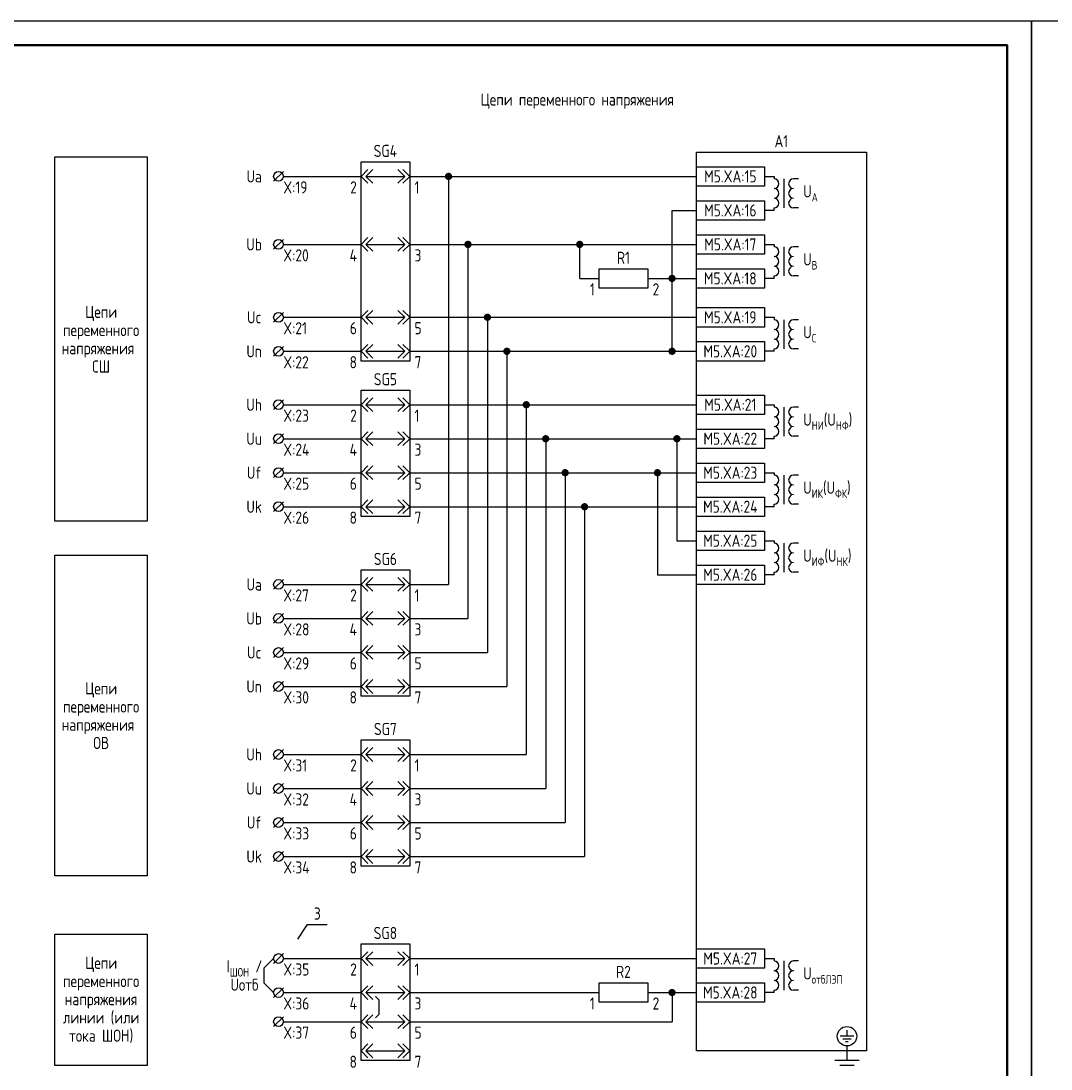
# Model space of a CAD drawing. Header units: millimetres. Extents: x -1036 to 2871, y -90 to 586.
# Drawn here: x 212 to 424, y 81.2 to 297 of the extents above; entities that cross this region are included whole.
import ezdxf

# ---------------------------------------------------------------- set-up
doc = ezdxf.new("R2010")
doc.units = ezdxf.units.MM
doc.styles.add('Gost_type_A', font='GOST_0.TTF')

# ---------------------------------------------------------------- blocks, each defined once
blk = doc.blocks.new('Формат_А3')
blk.add_lwpolyline([(-420, 297), (0, 297), (0, 0), (-420, 0)], close=True)
at = {"lineweight": 50}
blk.add_lwpolyline([(-400, 292), (-5, 292), (-5, 5), (-400, 5)], close=True, dxfattribs=at)
blk = doc.blocks.new('БИ_разъем')
for p, q in [((0, 0), (1.41, 1.41)), ((0, 0), (1.41, 1.41)), ((0, 0), (1.41, -1.41)), ((0, 0), (1.41, -1.41)), ((1, 0), (2.41, 1.41)), ((1, 0), (2.41, -1.41)), ((1, 0), (9, 0)), ((9, 0), (7.59, 1.41)), ((9, 0), (7.59, -1.41)), ((10, 0), (8.59, 1.41)), ((10, 0), (8.59, 1.41)), ((10, 0), (8.59, -1.41)), ((10, 0), (8.59, -1.41))]:
    blk.add_line(p, q)
blk = doc.blocks.new('POINT')
at = {"const_width": 0.75}
blk.add_lwpolyline([(-0.375, 0, 1), (0.375, 0, 1)], format="xyb", close=True, dxfattribs=at)
blk = doc.blocks.new('БИ_перемычка')
for p, q in [((2.97, -0.79), (3.67, -1.5)), ((3.67, -1.5), (3.67, -4.5)), ((2.97, -5.21), (3.67, -4.5))]:
    blk.add_line(p, q)

msp = doc.modelspace()

# ---------------------------------------------------------------- linework, layer by layer
for p, q in [((266, 266), (264, 264)), ((266, 265), (282, 265)), ((292, 265), (351, 265)), ((300, 265), (300, 181)), ((346, 229), (346, 258)), ((346, 258), (351, 258)), ((266, 252), (264, 250)), ((266, 251), (282, 251)), ((292, 251), (351, 251)), ((304, 251), (304, 174)), ((327, 244), (327, 251)), ((327, 244), (331, 244)), ((341, 244), (351, 244)), ((266, 237), (264, 235)), ((266, 236), (282, 236)), ((292, 236), (351, 236)), ((308, 236), (308, 167)), ((266, 230), (264, 228)), ((266, 229), (282, 229)), ((292, 229), (351, 229)), ((312, 229), (312, 160)), ((266, 219), (264, 217)), ((266, 218), (282, 218)), ((292, 218), (351, 218)), ((316, 218), (316, 146)), ((266, 212), (264, 210)), ((266, 211), (282, 211)), ((292, 211), (351, 211)), ((320, 211), (320, 139)), ((266, 205), (264, 203)), ((266, 204), (282, 204)), ((292, 204), (351, 204)), ((324, 204), (324, 132)), ((266, 198), (264, 196)), ((266, 197), (282, 197)), ((292, 197), (351, 197)), ((328, 197), (328, 125)), ((266, 182), (264, 180)), ((266, 181), (282, 181)), ((292, 181), (300, 181)), ((266, 175), (264, 173)), ((266, 174), (282, 174)), ((292, 174), (304, 174)), ((266, 168), (264, 166)), ((266, 167), (282, 167)), ((292, 167), (308, 167)), ((266, 161), (264, 159)), ((266, 160), (282, 160)), ((292, 160), (312, 160)), ((266, 147), (264, 145)), ((266, 146), (282, 146)), ((292, 146), (316, 146)), ((266, 140), (264, 138)), ((266, 139), (282, 139)), ((292, 139), (320, 139)), ((266, 133), (264, 131)), ((266, 132), (282, 132)), ((292, 132), (324, 132)), ((266, 126), (264, 124)), ((266, 125), (282, 125)), ((292, 125), (328, 125)), ((269, 108), (271, 111)), ((271, 111), (275, 111)), ((264, 104), (262, 102)), ((266, 105), (264, 103)), ((266, 104), (282, 104)), ((292, 104), (351, 104)), ((262, 102), (262, 99)), ((262, 99), (264, 97)), ((266, 98), (264, 96)), ((266, 97), (282, 97)), ((292, 97), (331, 97)), ((341, 97), (351, 97)), ((346, 97), (346, 91)), ((266, 92), (264, 90)), ((266, 91), (282, 91)), ((292, 91), (346, 91))]:
    msp.add_line(p, q)
at = {"ltscale": 4}
for p, q in [((365, 265), (367, 265)), ((367, 265), (367, 264.5)), ((367, 265), (367, 264.5)), ((369, 264.5), (369, 260.5)), ((372, 264.5), (371, 264.5)), ((369, 262.5), (369, 258.5)), ((367, 258), (365, 258)), ((367, 258), (367, 258.5)), ((372, 258.5), (371, 258.5)), ((365, 251), (367, 251)), ((367, 251), (367, 250.5)), ((367, 251), (367, 250.5)), ((369, 250.5), (369, 246.5)), ((372, 250.5), (371, 250.5)), ((369, 248.5), (369, 244.5)), ((367, 244), (365, 244)), ((367, 244), (367, 244.5)), ((372, 244.5), (371, 244.5)), ((365, 236), (367, 236)), ((367, 236), (367, 235.5)), ((367, 236), (367, 235.5)), ((369, 235.5), (369, 231.5)), ((372, 235.5), (371, 235.5)), ((369, 233.5), (369, 229.5)), ((367, 229), (365, 229)), ((367, 229), (367, 229.5)), ((372, 229.5), (371, 229.5)), ((365, 218), (367, 218)), ((367, 218), (367, 217.5)), ((367, 218), (367, 217.5)), ((369, 217.5), (369, 213.5)), ((372, 217.5), (371, 217.5)), ((369, 215.5), (369, 211.5)), ((367, 211), (367, 211.5)), ((372, 211.5), (371, 211.5)), ((367, 211), (365, 211)), ((365, 204), (367, 204)), ((367, 204), (367, 203.5)), ((367, 204), (367, 203.5)), ((369, 203.5), (369, 199.5)), ((372, 203.5), (371, 203.5)), ((369, 201.5), (369, 197.5)), ((367, 197), (365, 197)), ((367, 197), (367, 197.5)), ((372, 197.5), (371, 197.5)), ((365, 104), (367, 104)), ((367, 104), (367, 103.5)), ((367, 104), (367, 103.5)), ((369, 103.5), (369, 99.5)), ((369, 101.5), (369, 97.5)), ((372, 103.5), (371, 103.5)), ((367, 97), (367, 97.5)), ((372, 97.5), (371, 97.5)), ((367, 97), (365, 97))]:
    msp.add_line(p, q, dxfattribs=at)
at = {"color": 5}
for p, q in [((347, 211), (347, 190)), ((343, 204), (343, 183)), ((347, 190), (351, 190)), ((343, 183), (351, 183))]:
    msp.add_line(p, q, dxfattribs=at)
at = {"color": 5, "ltscale": 4}
for p, q in [((365, 190), (367, 190)), ((367, 190), (367, 189.5)), ((367, 190), (367, 189.5)), ((369, 189.5), (369, 185.5)), ((372, 189.5), (371, 189.5)), ((369, 187.5), (369, 183.5)), ((367, 183), (367, 183.5)), ((372, 183.5), (371, 183.5)), ((367, 183), (365, 183))]:
    msp.add_line(p, q, dxfattribs=at)
at = {"ltscale": 4.32}
for p, q in [((382, 89.28), (382, 88)), ((383.42, 88), (380.58, 88)), ((382.85, 87.43), (381.15, 87.43)), ((382.28, 86.86), (381.72, 86.86)), ((382, 86), (382, 83)), ((384.5, 83), (379.5, 83)), ((383.5, 82), (380.5, 82))]:
    msp.add_line(p, q, dxfattribs=at)
for points in [[(351, 270), (386, 270), (386, 85), (351, 85)], [(238, 194), (219, 194), (219, 269), (238, 269)], [(282, 268), (292, 268), (292, 227), (282, 227)], [(351, 267), (365, 267), (365, 263), (351, 263)], [(351, 260), (365, 260), (365, 256), (351, 256)], [(351, 253), (365, 253), (365, 249), (351, 249)], [(331, 246), (341, 246), (341, 242), (331, 242)], [(351, 246), (365, 246), (365, 242), (351, 242)], [(351, 238), (365, 238), (365, 234), (351, 234)], [(351, 231), (365, 231), (365, 227), (351, 227)], [(282, 221), (292, 221), (292, 195), (282, 195)], [(351, 220), (365, 220), (365, 216), (351, 216)], [(351, 213), (365, 213), (365, 209), (351, 209)], [(351, 206), (365, 206), (365, 202), (351, 202)], [(351, 199), (365, 199), (365, 195), (351, 195)], [(238, 121), (219, 121), (219, 187), (238, 187)], [(282, 184), (292, 184), (292, 158), (282, 158)], [(282, 149), (292, 149), (292, 123), (282, 123)], [(238, 82), (219, 82), (219, 109), (238, 109)], [(282, 107), (292, 107), (292, 83), (282, 83)], [(351, 106), (365, 106), (365, 102), (351, 102)], [(331, 99), (341, 99), (341, 95), (331, 95)], [(351, 99), (365, 99), (365, 95), (351, 95)]]:
    msp.add_lwpolyline(points, close=True)
at = {"color": 5}
for points in [[(351, 192), (365, 192), (365, 188), (351, 188)], [(351, 185), (365, 185), (365, 181), (351, 181)]]:
    msp.add_lwpolyline(points, close=True, dxfattribs=at)
for centre, radius in [((265, 265), 1), ((265, 251), 1), ((265, 236), 1), ((265, 229), 1), ((265, 218), 1), ((265, 211), 1), ((265, 204), 1), ((265, 197), 1), ((265, 181), 1), ((265, 174), 1), ((265, 167), 1), ((265, 160), 1), ((265, 146), 1), ((265, 139), 1), ((265, 132), 1), ((265, 125), 1), ((265, 104), 1), ((265, 97), 1), ((265, 91), 1), ((382, 88), 2)]:
    msp.add_circle(centre, radius)
at = {"ltscale": 4}
for centre, start, end in [((367, 263.5), 270, 90), ((371, 263.5), 90, 270), ((371, 263.5), 90, 270), ((367, 261.5), 270, 90), ((371, 261.5), 90, 270), ((371, 261.5), 90, 270), ((367, 259.5), 270, 90), ((371, 259.5), 90, 270), ((367, 249.5), 270, 90), ((371, 249.5), 90, 270), ((371, 249.5), 90, 270), ((367, 247.5), 270, 90), ((371, 247.5), 90, 270), ((371, 247.5), 90, 270), ((367, 245.5), 270, 90), ((371, 245.5), 90, 270), ((367, 234.5), 270, 90), ((371, 234.5), 90, 270), ((371, 234.5), 90, 270), ((367, 232.5), 270, 90), ((371, 232.5), 90, 270), ((371, 232.5), 90, 270), ((367, 230.5), 270, 90), ((371, 230.5), 90, 270), ((367, 216.5), 270, 90), ((371, 216.5), 90, 270), ((371, 216.5), 90, 270), ((367, 214.5), 270, 90), ((371, 214.5), 90, 270), ((371, 214.5), 90, 270), ((367, 212.5), 270, 90), ((371, 212.5), 90, 270), ((367, 202.5), 270, 90), ((371, 202.5), 90, 270), ((371, 202.5), 90, 270), ((367, 200.5), 270, 90), ((371, 200.5), 90, 270), ((371, 200.5), 90, 270), ((367, 198.5), 270, 90), ((371, 198.5), 90, 270), ((367, 102.5), 270, 90), ((367, 100.5), 270, 90), ((371, 102.5), 90, 270), ((371, 102.5), 90, 270), ((371, 100.5), 90, 270), ((371, 100.5), 90, 270), ((367, 98.5), 270, 90), ((371, 98.5), 90, 270)]:
    msp.add_arc(centre, 1, start, end, dxfattribs=at)
at = {"color": 5, "ltscale": 4}
for centre, start, end in [((367, 188.5), 270, 90), ((371, 188.5), 90, 270), ((371, 188.5), 90, 270), ((367, 186.5), 270, 90), ((371, 186.5), 90, 270), ((371, 186.5), 90, 270), ((367, 184.5), 270, 90), ((371, 184.5), 90, 270)]:
    msp.add_arc(centre, 1, start, end, dxfattribs=at)

# ---------------------------------------------------------------- block references
at = {"color": 1}
for name, p in [('Формат_А3', (420, 0)), ('Формат_А3', (840, 0)), ('POINT', (347, 211)), ('POINT', (343, 204))]:
    msp.add_blockref(name, p, dxfattribs=at)
for name, p in [('БИ_разъем', (282, 265)), ('POINT', (300, 265)), ('БИ_разъем', (282, 251)), ('POINT', (304, 251)), ('POINT', (327, 251)), ('POINT', (346, 244)), ('БИ_разъем', (282, 236)), ('POINT', (308, 236)), ('БИ_разъем', (282, 229)), ('POINT', (312, 229)), ('POINT', (346, 229)), ('БИ_разъем', (282, 218)), ('POINT', (316, 218)), ('БИ_разъем', (282, 211)), ('POINT', (320, 211)), ('БИ_разъем', (282, 204)), ('POINT', (324, 204)), ('БИ_разъем', (282, 197)), ('POINT', (328, 197)), ('БИ_разъем', (282, 181)), ('БИ_разъем', (282, 174)), ('БИ_разъем', (282, 167)), ('БИ_разъем', (282, 160)), ('БИ_разъем', (282, 146)), ('БИ_разъем', (282, 139)), ('БИ_разъем', (282, 132)), ('БИ_разъем', (282, 125)), ('БИ_разъем', (282, 104)), ('БИ_разъем', (282, 97)), ('POINT', (346, 97)), ('БИ_перемычка', (282, 97)), ('БИ_разъем', (282, 91)), ('БИ_разъем', (282, 85))]:
    msp.add_blockref(name, p)

# ---------------------------------------------------------------- texts
at = {"char_height": 2.5, "line_spacing_factor": 0.9, "style": 'Gost_type_A'}
for s, insert, width, attachment_point in [('Цепи переменного напряжения', (326.5, 280.5), 119, 5), ('A1', (368.5, 271), 35, 8), ('SG4', (287, 269), 10, 8), ('Ua', (260, 265), 6, 5), ('X:19', (266, 264), 8, 1), ('{\\T0.9;2}', (281, 264), 5, 3), ('{\\T0.9;1}', (293, 264), 5, 1), ('Ub', (260, 251), 6, 5), ('X:20', (266, 250), 8, 1), ('{\\T0.9;4}', (281, 250), 5, 3), ('{\\T0.9;3}', (293, 250), 5, 1), ('R1', (336, 247), 10, 8), ('{\\T0.9;1}', (330, 243), 5, 3), ('{\\T0.9;2}', (342, 243), 5, 1), ('Цепи переменного напряжения  СШ', (228.5, 231.5), 19, 5), ('Uc', (260, 236), 6, 5), ('X:21', (266, 235), 8, 1), ('{\\T0.9;6}', (281, 235), 5, 3), ('{\\T0.9;5}', (293, 235), 5, 1), ('Un', (260, 229), 6, 5), ('X:22', (266, 228), 8, 1), ('{\\T0.9;8}', (281, 228), 5, 3), ('{\\T0.9;7}', (293, 228), 5, 1), ('SG5', (287, 222), 10, 8), ('Uh', (260, 218), 6, 5), ('X:23', (266, 217), 8, 1), ('{\\T0.9;2}', (281, 217), 5, 3), ('{\\T0.9;1}', (293, 217), 5, 1), ('Uu', (260, 211), 6, 5), ('X:24', (266, 210), 8, 1), ('{\\T0.9;4}', (281, 210), 5, 3), ('{\\T0.9;3}', (293, 210), 5, 1), ('Uf', (260, 204), 6, 5), ('X:25', (266, 203), 8, 1), ('{\\T0.9;6}', (281, 203), 5, 3), ('{\\T0.9;5}', (293, 203), 5, 1), ('Uk', (260, 197), 6, 5), ('X:26', (266, 196), 8, 1), ('{\\T0.9;8}', (281, 196), 5, 3), ('{\\T0.9;7}', (293, 196), 5, 1), ('SG6', (287, 185), 10, 8), ('Ua', (260, 181), 6, 5), ('X:27', (266, 180), 8, 1), ('{\\T0.9;2}', (281, 180), 5, 3), ('{\\T0.9;1}', (293, 180), 5, 1), ('Ub', (260, 174), 6, 5), ('X:28', (266, 173), 8, 1), ('{\\T0.9;4}', (281, 173), 5, 3), ('{\\T0.9;3}', (293, 173), 5, 1), ('Uc', (260, 167), 6, 5), ('X:29', (266, 166), 8, 1), ('{\\T0.9;6}', (281, 166), 5, 3), ('{\\T0.9;5}', (293, 166), 5, 1), ('Цепи переменного напряжения  ОВ', (228.5, 154), 19, 5), ('Un', (260, 160), 6, 5), ('X:30', (266, 159), 8, 1), ('{\\T0.9;8}', (281, 159), 5, 3), ('{\\T0.9;7}', (293, 159), 5, 1), ('SG7', (287, 150), 10, 8), ('Uh', (260, 146), 6, 5), ('X:31', (266, 145), 8, 1), ('{\\T0.9;2}', (281, 145), 5, 3), ('{\\T0.9;1}', (293, 145), 5, 1), ('Uu', (260, 139), 6, 5), ('X:32', (266, 138), 8, 1), ('{\\T0.9;4}', (281, 138), 5, 3), ('{\\T0.9;3}', (293, 138), 5, 1), ('Uf', (260, 132), 6, 5), ('X:33', (266, 131), 8, 1), ('{\\T0.9;6}', (281, 131), 5, 3), ('{\\T0.9;5}', (293, 131), 5, 1), ('Uk', (260, 125), 6, 5), ('X:34', (266, 124), 8, 1), ('{\\T0.9;8}', (281, 124), 5, 3), ('{\\T0.9;7}', (293, 124), 5, 1), ('3', (273, 112), 4, 8), ('SG8', (287, 108), 10, 8), ('Цепи переменного напряжения линии (или тока ШОН)', (228.5, 95.5), 19, 5), ('\\A1;I{\\H0.7x;\\S^ ШОН;} / \\PUотб', (258, 100.5), 12, 5), ('X:35', (266, 103), 8, 1), ('{\\T0.9;2}', (281, 103), 5, 3), ('{\\T0.9;1}', (293, 103), 5, 1), ('R2', (336, 100), 10, 8), ('X:36', (266, 96), 8, 1), ('{\\T0.9;4}', (281, 96), 5, 3), ('{\\T0.9;3}', (293, 96), 5, 1), ('{\\T0.9;1}', (330, 96), 5, 3), ('{\\T0.9;2}', (342, 96), 5, 1), ('X:37', (266, 90), 8, 1), ('{\\T0.9;6}', (281, 90), 5, 3), ('{\\T0.9;5}', (293, 90), 5, 1), ('{\\T0.9;8}', (281, 84), 5, 3), ('{\\T0.9;7}', (293, 84), 5, 1)]:
    msp.add_mtext(s, dxfattribs=dict(at, insert=insert, width=width, attachment_point=attachment_point))
at = {"char_height": 2.5, "style": 'Gost_type_A'}
for s, insert, width, attachment_point in [('M5.XA:15', (358, 265), 14, 5), ('\\A1;U{\\H0.7x;\\S^ A;}', (373, 261.5), 12, 4), ('M5.XA:16', (357.99, 258), 14.018, 5), ('M5.XA:17', (357.99, 251), 14.018, 5), ('\\A1;U{\\H0.7x;\\S^ B;}', (373, 247.5), 12, 4), ('M5.XA:18', (357.99, 244), 14.018, 5), ('M5.XA:19', (357.99, 236), 14.018, 5), ('\\A1;U{\\H0.7x;\\S^ C;}', (373, 232.5), 12, 4), ('M5.XA:20', (357.99, 229), 14.018, 5), ('M5.XA:21', (357.99, 218), 14.018, 5), ('\\A1;U{\\H0.7x;\\S^ НИ;}(U{\\H0.7x;\\S^ НФ;})', (373, 214.5), 12, 4), ('M5.XA:22', (357.99, 211), 14.018, 5), ('M5.XA:23', (357.99, 204), 14.018, 5), ('\\A1;U{\\H0.7x;\\S^ ИК;}(U{\\H0.7x;\\S^ ФК;})', (373, 200.5), 12, 4), ('M5.XA:24', (357.99, 197), 14.018, 5), ('M5.XA:27', (357.99, 104), 14.018, 5), ('\\A1;U{\\H0.7x;\\S^ отбЛЭП;}', (373, 100.5), 12, 4), ('M5.XA:28', (357.99, 97), 14.018, 5)]:
    msp.add_mtext(s, dxfattribs=dict(at, insert=insert, width=width, attachment_point=attachment_point))
at = {"color": 5, "char_height": 2.5, "style": 'Gost_type_A'}
for s, insert, width, attachment_point in [('M5.XA:25', (357.99, 190), 14.018, 5), ('\\A1;U{\\H0.7x;\\S^ ИФ;}(U{\\H0.7x;\\S^ НК;})', (373, 186.5), 12, 4), ('M5.XA:26', (357.99, 183), 14.018, 5)]:
    msp.add_mtext(s, dxfattribs=dict(at, insert=insert, width=width, attachment_point=attachment_point))

doc.saveas('drawing.dxf')
